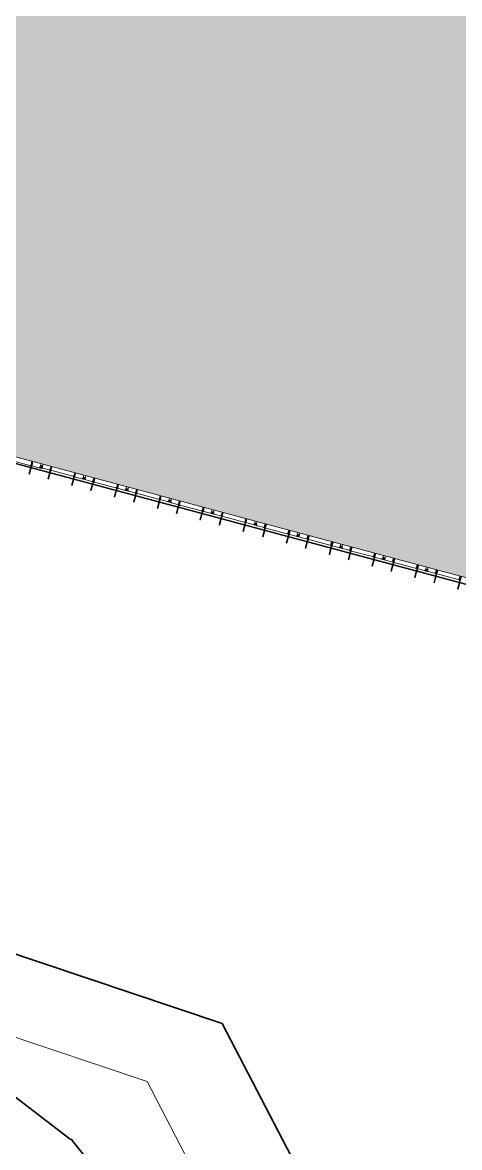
# Model space of a CAD drawing. Header units: millimetres. Extents: x -861324 to 439029, y -308065 to 694685.
# Drawn here: x -119666 to -94915, y 163648 to 227300 of the extents above; entities that cross this region are included whole.
import ezdxf

# ---------------------------------------------------------------- set-up
doc = ezdxf.new("R2010")
doc.units = ezdxf.units.MM
for name, color, linetype, lineweight in [('A-DETL-GENF', 92, 'Continuous', 9), ('A-DETL-MBND', 5, 'Continuous', 9), ('A-DETL-THIN', 151, 'Continuous', 9), ('A-GENM', 13, 'Continuous', 9), ('C-TOPO-MAJR', 7, 'Continuous', 35), ('C-TOPO-MINR', 7, 'Continuous', 9), ('S-BEAM', 12, 'Continuous', 9)]:
    doc.layers.add(name, color=color, linetype=linetype, lineweight=lineweight)

# ---------------------------------------------------------------- blocks, each defined once
blk = doc.blocks.new('Dải phao đi lại kèm đỡ invester - DẢI PHAO ĐI LẠI-18009-BỐ TRÍ BÈ PIN HỒ BẢN MÒNG')
at = {"layer": 'A-DETL-MBND', "color": 254}
for p, q in [((69588, 1312), (69465, 1312)), ((69588, 1312), (69723, 1312)), ((69723, 1312), (69588, 1312)), ((69618, 1190), (69618, 1282)), ((69618, 1282), (69618, 1190)), ((69618, 1190), (69618, 1282)), ((69618, 1282), (69618, 1190)), ((69723, 1312), (69723, 1140)), ((69723, 1140), (69723, 1312)), ((69465, 720), (69673, 720)), ((69673, 660), (69465, 660)), ((69673, 1190), (69618, 1190)), ((69618, 1190), (69673, 1190)), ((69673, 1190), (69618, 1190)), ((69618, 1190), (69673, 1190)), ((69723, 770), (69723, 1140)), ((69723, 770), (69723, 713)), ((69723, 770), (69723, 713)), ((69723, 673), (69723, 610)), ((69723, 673), (69723, 610)), ((69723, -620), (69723, 610)), ((69723, -620), (69723, -682)), ((69723, -620), (69723, -682)), ((69465, -670), (69673, -670)), ((69673, -730), (69465, -730)), ((69618, -1282), (69618, -1190)), ((69618, -1190), (69673, -1190)), ((69673, -1190), (69618, -1190)), ((69618, -1190), (69618, -1282)), ((69618, -1282), (69618, -1190)), ((69618, -1190), (69618, -1282)), ((69618, -1190), (69673, -1190)), ((69673, -1190), (69618, -1190)), ((69723, -722), (69723, -780)), ((69723, -722), (69723, -780)), ((69723, -1140), (69723, -780)), ((69723, -1140), (69723, -1312)), ((69723, -1312), (69723, -1140)), ((69465, -1312), (69588, -1312)), ((69723, -1312), (69588, -1312)), ((69588, -1312), (69723, -1312))]:
    blk.add_line(p, q, dxfattribs=at)
for centre, radius, start, end in [((69588, 1282), 30, 360, 90), ((69588, 1282), 30, 360, 90), ((69588, 1282), 30, 360, 90), ((69588, 1282), 30, 360, 90), ((69662, 1249), 25, 90, 270), ((69662, 1249), 25, 90, 270), ((69662, 1249), 25, 270, 90), ((69662, 1249), 25, 270, 90), ((69673, 1140), 50, 0, 90), ((69673, 1140), 50, 0, 90), ((69673, 1140), 50, 0, 90), ((69673, 1140), 50, 0, 90), ((69673, 770), 50, 270, 0), ((69673, 770), 50, 270, 300), ((69673, 610), 50, 360, 90), ((69673, 610), 50, 360, 30), ((69673, -620), 50, 270, 0), ((69662, -1259), 25, 90, 270), ((69662, -1259), 25, 90, 270), ((69662, -1259), 25, 270, 90), ((69662, -1259), 25, 270, 90), ((69673, -620), 50, 270, 300), ((69673, -780), 50, 360, 90), ((69673, -1140), 50, 270, 360), ((69673, -1140), 50, 270, 345), ((69673, -1140), 50, 270, 345), ((69673, -1140), 50, 270, 345), ((69673, -780), 50, 360, 30), ((69588, -1282), 30, 270, 0), ((69588, -1282), 30, 270, 0), ((69588, -1282), 30, 270, 0), ((69588, -1282), 30, 270, 0)]:
    blk.add_arc(centre, radius, start, end, dxfattribs=at)
blk = doc.blocks.new('Dầm C52 - Dầm C52-V27-BỐ TRÍ BÈ PIN HỒ BẢN MÒNG')
at = {"layer": 'S-BEAM', "color": 7}
for p, q in [((-48593, -20), (-48593, 20)), ((-48593, 20), (-48238, 20)), ((-48198, 20), (-47857, 20)), ((-48238, -20), (-48593, -20)), ((-47857, -20), (-48198, -20))]:
    blk.add_line(p, q, dxfattribs=at)
blk = doc.blocks.new('Dầm C52 - Dầm C52-V33-BỐ TRÍ BÈ PIN HỒ BẢN MÒNG')
at = {"layer": 'S-BEAM', "color": 7}
for p, q in [((-48593, -20), (-48593, 20)), ((-48593, 20), (-48238, 20)), ((-48198, 20), (-47857, 20)), ((-48238, -20), (-48593, -20)), ((-47857, -20), (-48198, -20))]:
    blk.add_line(p, q, dxfattribs=at)
blk = doc.blocks.new('Dầm C52 - Dầm C52-V34-BỐ TRÍ BÈ PIN HỒ BẢN MÒNG')
at = {"layer": 'S-BEAM', "color": 7}
for p, q in [((-48593, -20), (-48593, 20)), ((-48593, 20), (-48238, 20)), ((-48165, 20), (-47857, 20)), ((-48238, -20), (-48593, -20)), ((-47857, -20), (-48198, -20))]:
    blk.add_line(p, q, dxfattribs=at)
blk = doc.blocks.new('Dầm C52 - Dầm C52-V35-BỐ TRÍ BÈ PIN HỒ BẢN MÒNG')
at = {"layer": 'S-BEAM', "color": 7}
for p, q in [((-48593, -20), (-48593, 20)), ((-48593, 20), (-48238, 20)), ((-48198, 20), (-47865, 20)), ((-48238, -20), (-48593, -20)), ((-47857, -20), (-48198, -20))]:
    blk.add_line(p, q, dxfattribs=at)
blk = doc.blocks.new('Dai phao do pin - DẢI PHAO ĐỠ PIN-V52-BỐ TRÍ BÈ PIN HỒ BẢN MÒNG')
at = {"layer": 'A-DETL-MBND', "color": 254}
for p, q in [((-1312, 0), (-1312, -88)), ((-1312, -223), (-1312, -151)), ((-1312, -151), (-1312, -223)), ((-1140, -223), (-1312, -223)), ((-1312, -223), (-1140, -223)), ((-1282, -118), (-1190, -118)), ((-1190, -118), (-1190, -173)), ((-1190, -173), (-1190, -118)), ((-1190, -118), (-1190, -173)), ((-1190, -173), (-1190, -118)), ((-1140, -223), (-780, -223)), ((-720, -223), (-780, -223)), ((-720, -223), (-780, -223)), ((-730, -173), (-730, 0)), ((-620, -223), (-680, -223)), ((-620, -223), (-680, -223)), ((-670, 0), (-670, -173)), ((-620, -223), (610, -223)), ((670, -223), (610, -223)), ((670, -223), (610, -223)), ((660, -173), (660, 0)), ((770, -223), (710, -223)), ((770, -223), (710, -223)), ((720, 0), (720, -173)), ((770, -223), (1140, -223)), ((1312, -223), (1140, -223)), ((1140, -223), (1312, -223)), ((1190, -173), (1190, -118)), ((1190, -118), (1282, -118)), ((1260, -118), (1190, -118)), ((1190, -118), (1190, -173)), ((1190, -173), (1190, -118)), ((1190, -118), (1190, -173)), ((1190, -118), (1260, -118)), ((1260, -118), (1190, -118)), ((1198, 0), (1198, -88)), ((1198, -223), (1198, -116)), ((1198, -116), (1198, -223)), ((1370, -223), (1198, -223)), ((1198, -223), (1370, -223)), ((1228, -118), (1320, -118)), ((1320, -118), (1228, -118)), ((1228, -118), (1320, -118)), ((1320, -118), (1228, -118)), ((1312, -88), (1312, 0)), ((1312, -116), (1312, -223)), ((1312, -223), (1312, -116)), ((1320, -118), (1320, -173)), ((1320, -173), (1320, -118)), ((1320, -118), (1320, -173)), ((1320, -173), (1320, -118)), ((1370, -223), (1730, -223)), ((1790, -223), (1730, -223)), ((1790, -223), (1730, -223)), ((1780, -173), (1780, 0)), ((1890, -223), (1830, -223)), ((1890, -223), (1830, -223)), ((1840, 0), (1840, -173)), ((1890, -223), (3120, -223)), ((3180, -223), (3120, -223)), ((3180, -223), (3120, -223)), ((3170, -173), (3170, 0)), ((3280, -223), (3220, -223)), ((3280, -223), (3220, -223)), ((3230, 0), (3230, -173)), ((3280, -223), (3650, -223)), ((3822, -223), (3650, -223)), ((3650, -223), (3822, -223)), ((3700, -173), (3700, -118)), ((3700, -118), (3792, -118)), ((3792, -118), (3700, -118)), ((3700, -118), (3700, -173)), ((3700, -173), (3700, -118)), ((3700, -118), (3700, -173)), ((3700, -118), (3792, -118)), ((3792, -118), (3700, -118)), ((3708, 0), (3708, -88)), ((3708, -223), (3708, -116)), ((3708, -116), (3708, -223)), ((3880, -223), (3708, -223)), ((3708, -223), (3880, -223)), ((3738, -118), (3830, -118)), ((3830, -118), (3738, -118)), ((3738, -118), (3830, -118)), ((3830, -118), (3738, -118)), ((3822, -88), (3822, 0)), ((3822, -116), (3822, -223)), ((3822, -223), (3822, -116)), ((3830, -118), (3830, -173)), ((3830, -173), (3830, -118)), ((3830, -118), (3830, -173)), ((3830, -173), (3830, -118)), ((3880, -223), (4240, -223)), ((4300, -223), (4240, -223)), ((4300, -223), (4240, -223)), ((4290, -173), (4290, 0)), ((4400, -223), (4340, -223)), ((4400, -223), (4340, -223)), ((4350, 0), (4350, -173)), ((4400, -223), (5630, -223)), ((5690, -223), (5630, -223)), ((5690, -223), (5630, -223)), ((5680, -173), (5680, 0)), ((5790, -223), (5730, -223)), ((5790, -223), (5730, -223)), ((5740, 0), (5740, -173)), ((5790, -223), (6160, -223)), ((6332, -223), (6160, -223)), ((6160, -223), (6332, -223)), ((6210, -173), (6210, -118)), ((6210, -118), (6302, -118)), ((6302, -118), (6210, -118)), ((6210, -118), (6210, -173)), ((6210, -173), (6210, -118)), ((6210, -118), (6210, -173)), ((6210, -118), (6302, -118)), ((6302, -118), (6210, -118)), ((6218, 0), (6218, -88)), ((6218, -223), (6218, -116)), ((6218, -116), (6218, -223)), ((6390, -223), (6218, -223)), ((6218, -223), (6390, -223)), ((6248, -118), (6340, -118)), ((6340, -118), (6248, -118)), ((6248, -118), (6340, -118)), ((6340, -118), (6248, -118)), ((6332, -88), (6332, 0)), ((6332, -116), (6332, -223)), ((6332, -223), (6332, -116)), ((6340, -118), (6340, -173)), ((6340, -173), (6340, -118)), ((6340, -118), (6340, -173)), ((6340, -173), (6340, -118)), ((6390, -223), (6750, -223)), ((6810, -223), (6750, -223)), ((6810, -223), (6750, -223)), ((6800, -173), (6800, 0)), ((6910, -223), (6850, -223)), ((6910, -223), (6850, -223)), ((6860, 0), (6860, -173)), ((6910, -223), (8140, -223)), ((8200, -223), (8140, -223)), ((8200, -223), (8140, -223)), ((8190, -173), (8190, 0)), ((8300, -223), (8240, -223)), ((8300, -223), (8240, -223)), ((8250, 0), (8250, -173)), ((8300, -223), (8670, -223)), ((8842, -223), (8670, -223)), ((8670, -223), (8842, -223)), ((8720, -173), (8720, -118)), ((8720, -118), (8812, -118)), ((8812, -118), (8720, -118)), ((8720, -118), (8720, -173)), ((8720, -173), (8720, -118)), ((8720, -118), (8720, -173)), ((8720, -118), (8812, -118)), ((8812, -118), (8720, -118)), ((8728, 0), (8728, -88)), ((8728, -223), (8728, -116)), ((8728, -116), (8728, -223)), ((8900, -223), (8728, -223)), ((8728, -223), (8900, -223)), ((8758, -118), (8850, -118)), ((8850, -118), (8758, -118)), ((8758, -118), (8850, -118)), ((8850, -118), (8758, -118)), ((8842, -88), (8842, 0)), ((8842, -116), (8842, -223)), ((8842, -223), (8842, -116)), ((8850, -118), (8850, -173)), ((8850, -173), (8850, -118)), ((8850, -118), (8850, -173)), ((8850, -173), (8850, -118)), ((8900, -223), (9260, -223)), ((9320, -223), (9260, -223)), ((9320, -223), (9260, -223)), ((9310, -173), (9310, 0)), ((9420, -223), (9360, -223)), ((9420, -223), (9360, -223)), ((9370, 0), (9370, -173)), ((9420, -223), (10650, -223)), ((10710, -223), (10650, -223)), ((10710, -223), (10650, -223)), ((10700, -173), (10700, 0)), ((10810, -223), (10750, -223)), ((10810, -223), (10750, -223)), ((10760, 0), (10760, -173)), ((10810, -223), (11180, -223)), ((11352, -223), (11180, -223)), ((11180, -223), (11352, -223)), ((11230, -173), (11230, -118)), ((11230, -118), (11322, -118)), ((11322, -118), (11230, -118)), ((11230, -118), (11230, -173)), ((11230, -173), (11230, -118)), ((11230, -118), (11230, -173)), ((11230, -118), (11322, -118)), ((11322, -118), (11230, -118)), ((11238, 0), (11238, -88)), ((11238, -223), (11238, -116)), ((11238, -116), (11238, -223)), ((11410, -223), (11238, -223)), ((11238, -223), (11410, -223)), ((11268, -118), (11360, -118)), ((11360, -118), (11268, -118)), ((11268, -118), (11360, -118)), ((11360, -118), (11268, -118)), ((11352, -88), (11352, 0)), ((11352, -116), (11352, -223)), ((11352, -223), (11352, -116)), ((11360, -118), (11360, -173)), ((11360, -173), (11360, -118)), ((11360, -118), (11360, -173)), ((11360, -173), (11360, -118)), ((11410, -223), (11770, -223)), ((11870, -223), (11770, -223)), ((11870, -223), (11770, -223)), ((11820, -173), (11820, 0)), ((11930, -223), (13160, -223)), ((13260, -223), (13160, -223)), ((13260, -223), (13160, -223)), ((13210, -173), (13210, 0)), ((13320, -223), (13690, -223)), ((13862, -223), (13690, -223)), ((13690, -223), (13862, -223)), ((13740, -173), (13740, -118)), ((13740, -118), (13832, -118)), ((13832, -118), (13740, -118)), ((13740, -118), (13740, -173)), ((13740, -173), (13740, -118)), ((13740, -118), (13740, -173)), ((13740, -118), (13832, -118)), ((13832, -118), (13740, -118)), ((13748, 0), (13748, -88)), ((13748, -223), (13748, -116)), ((13748, -116), (13748, -223)), ((13920, -223), (13748, -223)), ((13748, -223), (13920, -223)), ((13778, -118), (13870, -118)), ((13870, -118), (13778, -118)), ((13778, -118), (13870, -118)), ((13870, -118), (13778, -118)), ((13862, -88), (13862, 0)), ((13862, -116), (13862, -223)), ((13862, -223), (13862, -116)), ((13870, -118), (13870, -173)), ((13870, -173), (13870, -118)), ((13870, -118), (13870, -173)), ((13870, -173), (13870, -118)), ((13920, -223), (14280, -223)), ((14380, -223), (14280, -223)), ((14380, -223), (14280, -223)), ((14330, -173), (14330, 0)), ((14440, -223), (15670, -223)), ((15770, -223), (15670, -223)), ((15770, -223), (15670, -223)), ((15720, -173), (15720, 0)), ((15830, -223), (16200, -223)), ((16372, -223), (16200, -223)), ((16200, -223), (16372, -223)), ((16250, -173), (16250, -118)), ((16250, -118), (16342, -118)), ((16342, -118), (16250, -118)), ((16250, -118), (16250, -173)), ((16250, -173), (16250, -118)), ((16250, -118), (16250, -173)), ((16250, -118), (16342, -118)), ((16342, -118), (16250, -118)), ((16258, 0), (16258, -88)), ((16258, -223), (16258, -116)), ((16258, -116), (16258, -223)), ((16430, -223), (16258, -223)), ((16258, -223), (16430, -223)), ((16288, -118), (16380, -118)), ((16380, -118), (16288, -118)), ((16288, -118), (16380, -118)), ((16380, -118), (16288, -118)), ((16372, -88), (16372, 0)), ((16372, -147), (16372, -223)), ((16372, -223), (16372, -147)), ((16380, -118), (16380, -173)), ((16380, -173), (16380, -118)), ((16380, -118), (16380, -173)), ((16380, -173), (16380, -118)), ((16430, -223), (16790, -223)), ((16890, -223), (16790, -223)), ((16890, -223), (16790, -223)), ((16840, -173), (16840, -22)), ((16950, -223), (18180, -223)), ((18280, -223), (18180, -223)), ((18280, -223), (18180, -223)), ((18230, -173), (18230, 0)), ((18340, -223), (18710, -223)), ((18882, -223), (18710, -223)), ((18710, -223), (18882, -223)), ((18760, -173), (18760, -118)), ((18760, -118), (18852, -118)), ((18852, -118), (18760, -118)), ((18760, -118), (18760, -173)), ((18760, -173), (18760, -118)), ((18760, -118), (18760, -173)), ((18760, -118), (18852, -118)), ((18852, -118), (18760, -118)), ((18768, 0), (18768, -88)), ((18768, -223), (18768, -116)), ((18768, -116), (18768, -223)), ((18940, -223), (18768, -223)), ((18768, -223), (18940, -223)), ((18798, -118), (18890, -118)), ((18890, -118), (18798, -118)), ((18798, -118), (18890, -118)), ((18890, -118), (18798, -118)), ((18882, -88), (18882, 0)), ((18882, -116), (18882, -223)), ((18882, -223), (18882, -116)), ((18890, -118), (18890, -173)), ((18890, -173), (18890, -118)), ((18890, -118), (18890, -173)), ((18890, -173), (18890, -118)), ((18940, -223), (19300, -223)), ((19400, -223), (19300, -223)), ((19400, -223), (19300, -223)), ((19350, -173), (19350, 0)), ((19460, -223), (20690, -223)), ((20790, -223), (20690, -223)), ((20790, -223), (20690, -223)), ((20740, -173), (20740, 0)), ((20850, -223), (21220, -223)), ((21392, -223), (21220, -223)), ((21220, -223), (21392, -223)), ((21270, -173), (21270, -118)), ((21270, -118), (21362, -118)), ((21362, -118), (21270, -118)), ((21270, -118), (21270, -173)), ((21270, -173), (21270, -118)), ((21270, -118), (21270, -173)), ((21270, -118), (21362, -118)), ((21362, -118), (21270, -118)), ((21278, 0), (21278, -88)), ((21278, -223), (21278, -116)), ((21278, -116), (21278, -223)), ((21450, -223), (21278, -223)), ((21278, -223), (21450, -223)), ((21308, -118), (21400, -118)), ((21400, -118), (21308, -118)), ((21308, -118), (21400, -118)), ((21400, -118), (21308, -118)), ((21392, -88), (21392, 0)), ((21392, -116), (21392, -223)), ((21392, -223), (21392, -116)), ((21400, -118), (21400, -173)), ((21400, -173), (21400, -118)), ((21400, -118), (21400, -173)), ((21400, -173), (21400, -118)), ((21450, -223), (21810, -223)), ((21910, -223), (21810, -223)), ((21910, -223), (21810, -223)), ((21860, -173), (21860, 0)), ((21970, -223), (23200, -223)), ((23300, -223), (23200, -223)), ((23300, -223), (23200, -223)), ((23250, -173), (23250, 0))]:
    blk.add_line(p, q, dxfattribs=at)
for centre, radius, start, end in [((-1282, -88), 30, 180, 270), ((-1259, -162), 25, 150, 180), ((-1259, -162), 25, 150, 180), ((-1259, -162), 25, 180, 0), ((-1259, -162), 25, 180, 0), ((-1259, -162), 25, 0, 60), ((-1259, -162), 25, 0, 60), ((-1140, -173), 50, 180, 270), ((-1140, -173), 50, 180, 255), ((-1140, -173), 50, 180, 255), ((-1140, -173), 50, 180, 255), ((-780, -173), 50, 270, 360), ((-780, -173), 50, 270, 300), ((-620, -173), 50, 180, 270), ((-620, -173), 50, 180, 210), ((610, -173), 50, 270, 360), ((610, -173), 50, 270, 300), ((770, -173), 50, 180, 270), ((770, -173), 50, 180, 210), ((1140, -173), 50, 270, 360), ((1140, -173), 50, 270, 0), ((1140, -173), 50, 270, 360), ((1140, -173), 50, 270, 0), ((1228, -88), 30, 180, 270), ((1228, -88), 30, 240, 270), ((1228, -88), 30, 240, 270), ((1228, -88), 30, 240, 270), ((1249, -162), 25, 0, 180), ((1249, -162), 25, 360, 180), ((1249, -162), 25, 180, 0), ((1249, -162), 25, 180, 360), ((1251, -162), 25, 0, 180), ((1251, -162), 25, 0, 180), ((1251, -162), 25, 180, 0), ((1251, -162), 25, 180, 0), ((1282, -88), 30, 270, 360), ((1370, -173), 50, 180, 270), ((1370, -173), 50, 180, 255), ((1370, -173), 50, 180, 255), ((1370, -173), 50, 180, 255), ((1730, -173), 50, 270, 360), ((1730, -173), 50, 270, 300), ((1890, -173), 50, 180, 270), ((1890, -173), 50, 180, 210), ((3120, -173), 50, 270, 360), ((3120, -173), 50, 270, 300), ((3280, -173), 50, 180, 270), ((3280, -173), 50, 180, 210), ((3650, -173), 50, 270, 360), ((3650, -173), 50, 270, 0), ((3650, -173), 50, 270, 360), ((3650, -173), 50, 270, 0), ((3738, -88), 30, 180, 270), ((3738, -88), 30, 240, 270), ((3738, -88), 30, 240, 270), ((3738, -88), 30, 240, 270), ((3759, -162), 25, 0, 180), ((3759, -162), 25, 360, 180), ((3759, -162), 25, 180, 0), ((3759, -162), 25, 180, 360), ((3761, -162), 25, 0, 180), ((3761, -162), 25, 0, 180), ((3761, -162), 25, 180, 0), ((3761, -162), 25, 180, 360), ((3792, -88), 30, 270, 360), ((3880, -173), 50, 180, 270), ((3880, -173), 50, 180, 255), ((3880, -173), 50, 180, 255), ((3880, -173), 50, 180, 255), ((4240, -173), 50, 270, 360), ((4240, -173), 50, 270, 300), ((4400, -173), 50, 180, 270), ((4400, -173), 50, 180, 210), ((5630, -173), 50, 270, 360), ((5630, -173), 50, 270, 300), ((5790, -173), 50, 180, 270), ((5790, -173), 50, 180, 210), ((6160, -173), 50, 270, 360), ((6160, -173), 50, 270, 0), ((6160, -173), 50, 270, 360), ((6160, -173), 50, 270, 0), ((6248, -88), 30, 180, 270), ((6248, -88), 30, 240, 270), ((6248, -88), 30, 240, 270), ((6248, -88), 30, 240, 270), ((6269, -162), 25, 0, 180), ((6269, -162), 25, 360, 180), ((6269, -162), 25, 180, 0), ((6269, -162), 25, 180, 360), ((6271, -162), 25, 0, 180), ((6271, -162), 25, 0, 180), ((6271, -162), 25, 180, 0), ((6271, -162), 25, 180, 0), ((6302, -88), 30, 270, 360), ((6390, -173), 50, 180, 270), ((6390, -173), 50, 180, 255), ((6390, -173), 50, 180, 255), ((6390, -173), 50, 180, 255), ((6750, -173), 50, 270, 360), ((6750, -173), 50, 270, 300), ((6910, -173), 50, 180, 270), ((6910, -173), 50, 180, 210), ((8140, -173), 50, 270, 360), ((8140, -173), 50, 270, 300), ((8300, -173), 50, 180, 270), ((8300, -173), 50, 180, 210), ((8670, -173), 50, 270, 360), ((8670, -173), 50, 270, 0), ((8670, -173), 50, 270, 360), ((8670, -173), 50, 270, 0), ((8758, -88), 30, 180, 270), ((8758, -88), 30, 240, 270), ((8758, -88), 30, 240, 270), ((8758, -88), 30, 240, 270), ((8779, -162), 25, 0, 180), ((8779, -162), 25, 360, 180), ((8779, -162), 25, 180, 0), ((8779, -162), 25, 180, 360), ((8781, -162), 25, 0, 180), ((8781, -162), 25, 0, 180), ((8781, -162), 25, 180, 0), ((8781, -162), 25, 180, 0), ((8812, -88), 30, 270, 360), ((8900, -173), 50, 180, 270), ((8900, -173), 50, 180, 255), ((8900, -173), 50, 180, 255), ((8900, -173), 50, 180, 255), ((9260, -173), 50, 270, 360), ((9260, -173), 50, 270, 300), ((9420, -173), 50, 180, 270), ((9420, -173), 50, 180, 210), ((10650, -173), 50, 270, 360), ((10650, -173), 50, 270, 300), ((10810, -173), 50, 180, 270), ((10810, -173), 50, 180, 210), ((11180, -173), 50, 270, 360), ((11180, -173), 50, 270, 0), ((11180, -173), 50, 270, 360), ((11180, -173), 50, 270, 0), ((11268, -88), 30, 180, 270), ((11268, -88), 30, 240, 270), ((11268, -88), 30, 240, 270), ((11268, -88), 30, 240, 270), ((11289, -162), 25, 0, 180), ((11289, -162), 25, 360, 180), ((11289, -162), 25, 180, 0), ((11289, -162), 25, 180, 360), ((11291, -162), 25, 0, 180), ((11291, -162), 25, 0, 180), ((11291, -162), 25, 180, 0), ((11291, -162), 25, 180, 0), ((11322, -88), 30, 270, 360), ((11410, -173), 50, 180, 270), ((11410, -173), 50, 180, 255), ((11410, -173), 50, 180, 255), ((11410, -173), 50, 180, 255), ((11770, -173), 50, 270, 360), ((11770, -173), 50, 270, 300), ((11930, -173), 50, 240, 270), ((13160, -173), 50, 270, 360), ((13160, -173), 50, 270, 300), ((13320, -173), 50, 240, 270), ((13690, -173), 50, 270, 360), ((13690, -173), 50, 270, 0), ((13690, -173), 50, 270, 360), ((13690, -173), 50, 270, 0), ((13778, -88), 30, 180, 270), ((13778, -88), 30, 240, 270), ((13778, -88), 30, 240, 270), ((13778, -88), 30, 240, 270), ((13799, -162), 25, 0, 180), ((13799, -162), 25, 360, 180), ((13799, -162), 25, 180, 0), ((13799, -162), 25, 180, 360), ((13801, -162), 25, 0, 180), ((13801, -162), 25, 0, 180), ((13801, -162), 25, 180, 0), ((13801, -162), 25, 180, 360), ((13832, -88), 30, 270, 360), ((13920, -173), 50, 180, 270), ((13920, -173), 50, 180, 255), ((13920, -173), 50, 180, 255), ((13920, -173), 50, 180, 255), ((14280, -173), 50, 270, 360), ((14280, -173), 50, 270, 300), ((14440, -173), 50, 240, 270), ((15670, -173), 50, 270, 360), ((15670, -173), 50, 270, 300), ((15830, -173), 50, 240, 270), ((16200, -173), 50, 270, 360), ((16200, -173), 50, 270, 0), ((16200, -173), 50, 270, 360), ((16200, -173), 50, 270, 0), ((16288, -88), 30, 180, 270), ((16288, -88), 30, 240, 270), ((16288, -88), 30, 240, 270), ((16288, -88), 30, 240, 270), ((16309, -162), 25, 0, 180), ((16309, -162), 25, 360, 180), ((16309, -162), 25, 180, 360), ((16309, -162), 25, 180, 360), ((16311, -162), 25, 0, 180), ((16311, -162), 25, 0, 180), ((16311, -162), 25, 180, 0), ((16311, -162), 25, 180, 0), ((16342, -88), 30, 270, 360), ((16430, -173), 50, 180, 270), ((16430, -173), 50, 180, 255), ((16430, -173), 50, 180, 255), ((16430, -173), 50, 180, 255), ((16790, -173), 50, 270, 360), ((16790, -173), 50, 270, 300), ((16950, -173), 50, 240, 270), ((18180, -173), 50, 270, 360), ((18180, -173), 50, 270, 300), ((18340, -173), 50, 240, 270), ((18710, -173), 50, 270, 360), ((18710, -173), 50, 270, 0), ((18710, -173), 50, 270, 360), ((18710, -173), 50, 270, 0), ((18798, -88), 30, 180, 270), ((18798, -88), 30, 240, 270), ((18798, -88), 30, 240, 270), ((18798, -88), 30, 240, 270), ((18819, -162), 25, 0, 180), ((18819, -162), 25, 360, 180), ((18819, -162), 25, 180, 0), ((18819, -162), 25, 180, 360), ((18821, -162), 25, 0, 180), ((18821, -162), 25, 0, 180), ((18821, -162), 25, 180, 0), ((18821, -162), 25, 180, 0), ((18852, -88), 30, 270, 360), ((18940, -173), 50, 180, 270), ((18940, -173), 50, 180, 255), ((18940, -173), 50, 180, 255), ((18940, -173), 50, 180, 255), ((19300, -173), 50, 270, 360), ((19300, -173), 50, 270, 300), ((19460, -173), 50, 240, 270), ((20690, -173), 50, 270, 360), ((20690, -173), 50, 270, 300), ((20850, -173), 50, 240, 270), ((21220, -173), 50, 270, 360), ((21220, -173), 50, 270, 360), ((21220, -173), 50, 270, 360), ((21220, -173), 50, 270, 360), ((21308, -88), 30, 180, 270), ((21308, -88), 30, 240, 270), ((21308, -88), 30, 240, 270), ((21308, -88), 30, 240, 270), ((21329, -162), 25, 0, 180), ((21329, -162), 25, 360, 180), ((21329, -162), 25, 180, 0), ((21329, -162), 25, 180, 360), ((21331, -162), 25, 0, 180), ((21331, -162), 25, 0, 180), ((21331, -162), 25, 180, 0), ((21331, -162), 25, 180, 0), ((21362, -88), 30, 270, 360), ((21450, -173), 50, 180, 270), ((21450, -173), 50, 180, 255), ((21450, -173), 50, 180, 255), ((21450, -173), 50, 180, 255), ((21810, -173), 50, 270, 360), ((21810, -173), 50, 270, 300), ((21970, -173), 50, 240, 270), ((23200, -173), 50, 270, 360), ((23200, -173), 50, 270, 300)]:
    blk.add_arc(centre, radius, start, end, dxfattribs=at)
blk = doc.blocks.new('Dầm C52 - Hộp 40x60-25000-BỐ TRÍ BÈ PIN HỒ BẢN MÒNG')
at = {"layer": 'S-BEAM', "color": 7}
for p, q in [((-56544, 20), (56544, 20)), ((56544, -20), (-56544, -20))]:
    blk.add_line(p, q, dxfattribs=at)
blk = doc.blocks.new('HOBANMONG_BEPIN 2_rvt-1-BỐ TRÍ BÈ PIN HỒ BẢN MÒNG')
at = {"layer": 'A-GENM', "lineweight": 9}
for name, p, rotation in [('Dải phao đi lại kèm đỡ invester - DẢI PHAO ĐI LẠI-18009-BỐ TRÍ BÈ PIN HỒ BẢN MÒNG', (-101787, 269744), 254.9999999999998), ('Dai phao do pin - DẢI PHAO ĐỠ PIN-V52-BỐ TRÍ BÈ PIN HỒ BẢN MÒNG', (-117347, 201999), 344.9999999999998)]:
    blk.add_blockref(name, p, dxfattribs=dict(at, rotation=rotation))
at = {"layer": 'S-BEAM', "lineweight": 9}
for name, p, rotation in [('Dầm C52 - Dầm C52-V27-BỐ TRÍ BÈ PIN HỒ BẢN MÒNG', (-106710, 248693), 74.99999999999777), ('Dầm C52 - Dầm C52-V27-BỐ TRÍ BÈ PIN HỒ BẢN MÒNG', (-105637, 248406), 74.99999999999777), ('Dầm C52 - Dầm C52-V27-BỐ TRÍ BÈ PIN HỒ BẢN MÒNG', (-104295, 248046), 74.99999999999777), ('Dầm C52 - Dầm C52-V27-BỐ TRÍ BÈ PIN HỒ BẢN MÒNG', (-103213, 247756), 74.99999999999777), ('Dầm C52 - Dầm C52-V27-BỐ TRÍ BÈ PIN HỒ BẢN MÒNG', (-101870, 247396), 74.99999999999777), ('Dầm C52 - Dầm C52-V33-BỐ TRÍ BÈ PIN HỒ BẢN MÒNG', (-100789, 247106), 74.99999999999777), ('Dầm C52 - Dầm C52-V27-BỐ TRÍ BÈ PIN HỒ BẢN MÒNG', (-99446, 246747), 74.99999999999777), ('Dầm C52 - Dầm C52-V27-BỐ TRÍ BÈ PIN HỒ BẢN MÒNG', (-98364, 246457), 74.99999999999777), ('Dầm C52 - Dầm C52-V27-BỐ TRÍ BÈ PIN HỒ BẢN MÒNG', (-97021, 246097), 74.99999999999777), ('Dầm C52 - Dầm C52-V27-BỐ TRÍ BÈ PIN HỒ BẢN MÒNG', (-95940, 245807), 74.99999999999777), ('Dầm C52 - Dầm C52-V27-BỐ TRÍ BÈ PIN HỒ BẢN MÒNG', (-94597, 245447), 74.99999999999777), ('Dầm C52 - Dầm C52-V27-BỐ TRÍ BÈ PIN HỒ BẢN MÒNG', (-93476, 245147), 74.99999999999777), ('Dầm C52 - Dầm C52-V27-BỐ TRÍ BÈ PIN HỒ BẢN MÒNG', (-92134, 244787), 74.99999999999777), ('Dầm C52 - Dầm C52-V27-BỐ TRÍ BÈ PIN HỒ BẢN MÒNG', (-91052, 244498), 74.99999999999777), ('Dầm C52 - Dầm C52-V34-BỐ TRÍ BÈ PIN HỒ BẢN MÒNG', (-89709, 244138), 74.99999999999777), ('Dầm C52 - Dầm C52-V35-BỐ TRÍ BÈ PIN HỒ BẢN MÒNG', (-88628, 243848), 74.99999999999777), ('Dầm C52 - Dầm C52-V27-BỐ TRÍ BÈ PIN HỒ BẢN MÒNG', (-87285, 243488), 74.99999999999777), ('Dầm C52 - Dầm C52-V27-BỐ TRÍ BÈ PIN HỒ BẢN MÒNG', (-86203, 243198), 74.99999999999777), ('Dầm C52 - Dầm C52-V27-BỐ TRÍ BÈ PIN HỒ BẢN MÒNG', (-84860, 242838), 74.99999999999777), ('Dầm C52 - Dầm C52-V27-BỐ TRÍ BÈ PIN HỒ BẢN MÒNG', (-83779, 242549), 74.99999999999777), ('Dầm C52 - Dầm C52-V27-BỐ TRÍ BÈ PIN HỒ BẢN MÒNG', (-82436, 242189), 74.99999999999777), ('Dầm C52 - Hộp 40x60-25000-BỐ TRÍ BÈ PIN HỒ BẢN MÒNG', (-102886, 197749), 344.9999999999994)]:
    blk.add_blockref(name, p, dxfattribs=dict(at, rotation=rotation))

msp = doc.modelspace()

# ---------------------------------------------------------------- hatches: boundary and pattern name
at = {"layer": 'A-DETL-GENF'}
msp.add_hatch(color=8, dxfattribs=at).paths.add_polyline_path([(-10434, 183721), (-6295, 199164), (27670, 190063), (35952, 220973), (106311, 202120), (109408, 213682), (120971, 210584), (127700, 235698), (-153146, 310950), (-159871, 285852), (-171458, 288956), (-185431, 236806), (-152001, 227848), (-156142, 212394), (-49442, 183803), (-46850, 193478), (-14059, 184692)])

# ---------------------------------------------------------------- linework, layer by layer
at = {"layer": 'A-DETL-THIN'}
msp.add_line((-156142, 212394), (-49442, 183803), dxfattribs=at)
at = {"layer": 'C-TOPO-MAJR'}
for p, q in [((-125625, 176441), (-108348, 170664)), ((-126898, 171697), (-116959, 164125)), ((-108348, 170664), (-102199, 158851)), ((-116959, 164125), (-116877, 164097)), ((-116877, 164097), (-116847, 164041)), ((-116847, 164041), (-109621, 155048))]:
    msp.add_line(p, q, dxfattribs=at)
at = {"layer": 'C-TOPO-MINR'}
for p, q in [((-121292, 170283), (-112612, 167381)), ((-112612, 167381), (-109523, 161446))]:
    msp.add_line(p, q, dxfattribs=at)

# ---------------------------------------------------------------- block references
at = {"lineweight": 5}
msp.add_blockref('HOBANMONG_BEPIN 2_rvt-1-BỐ TRÍ BÈ PIN HỒ BẢN MÒNG', (0, 0), dxfattribs=at)

doc.saveas('drawing.dxf')
